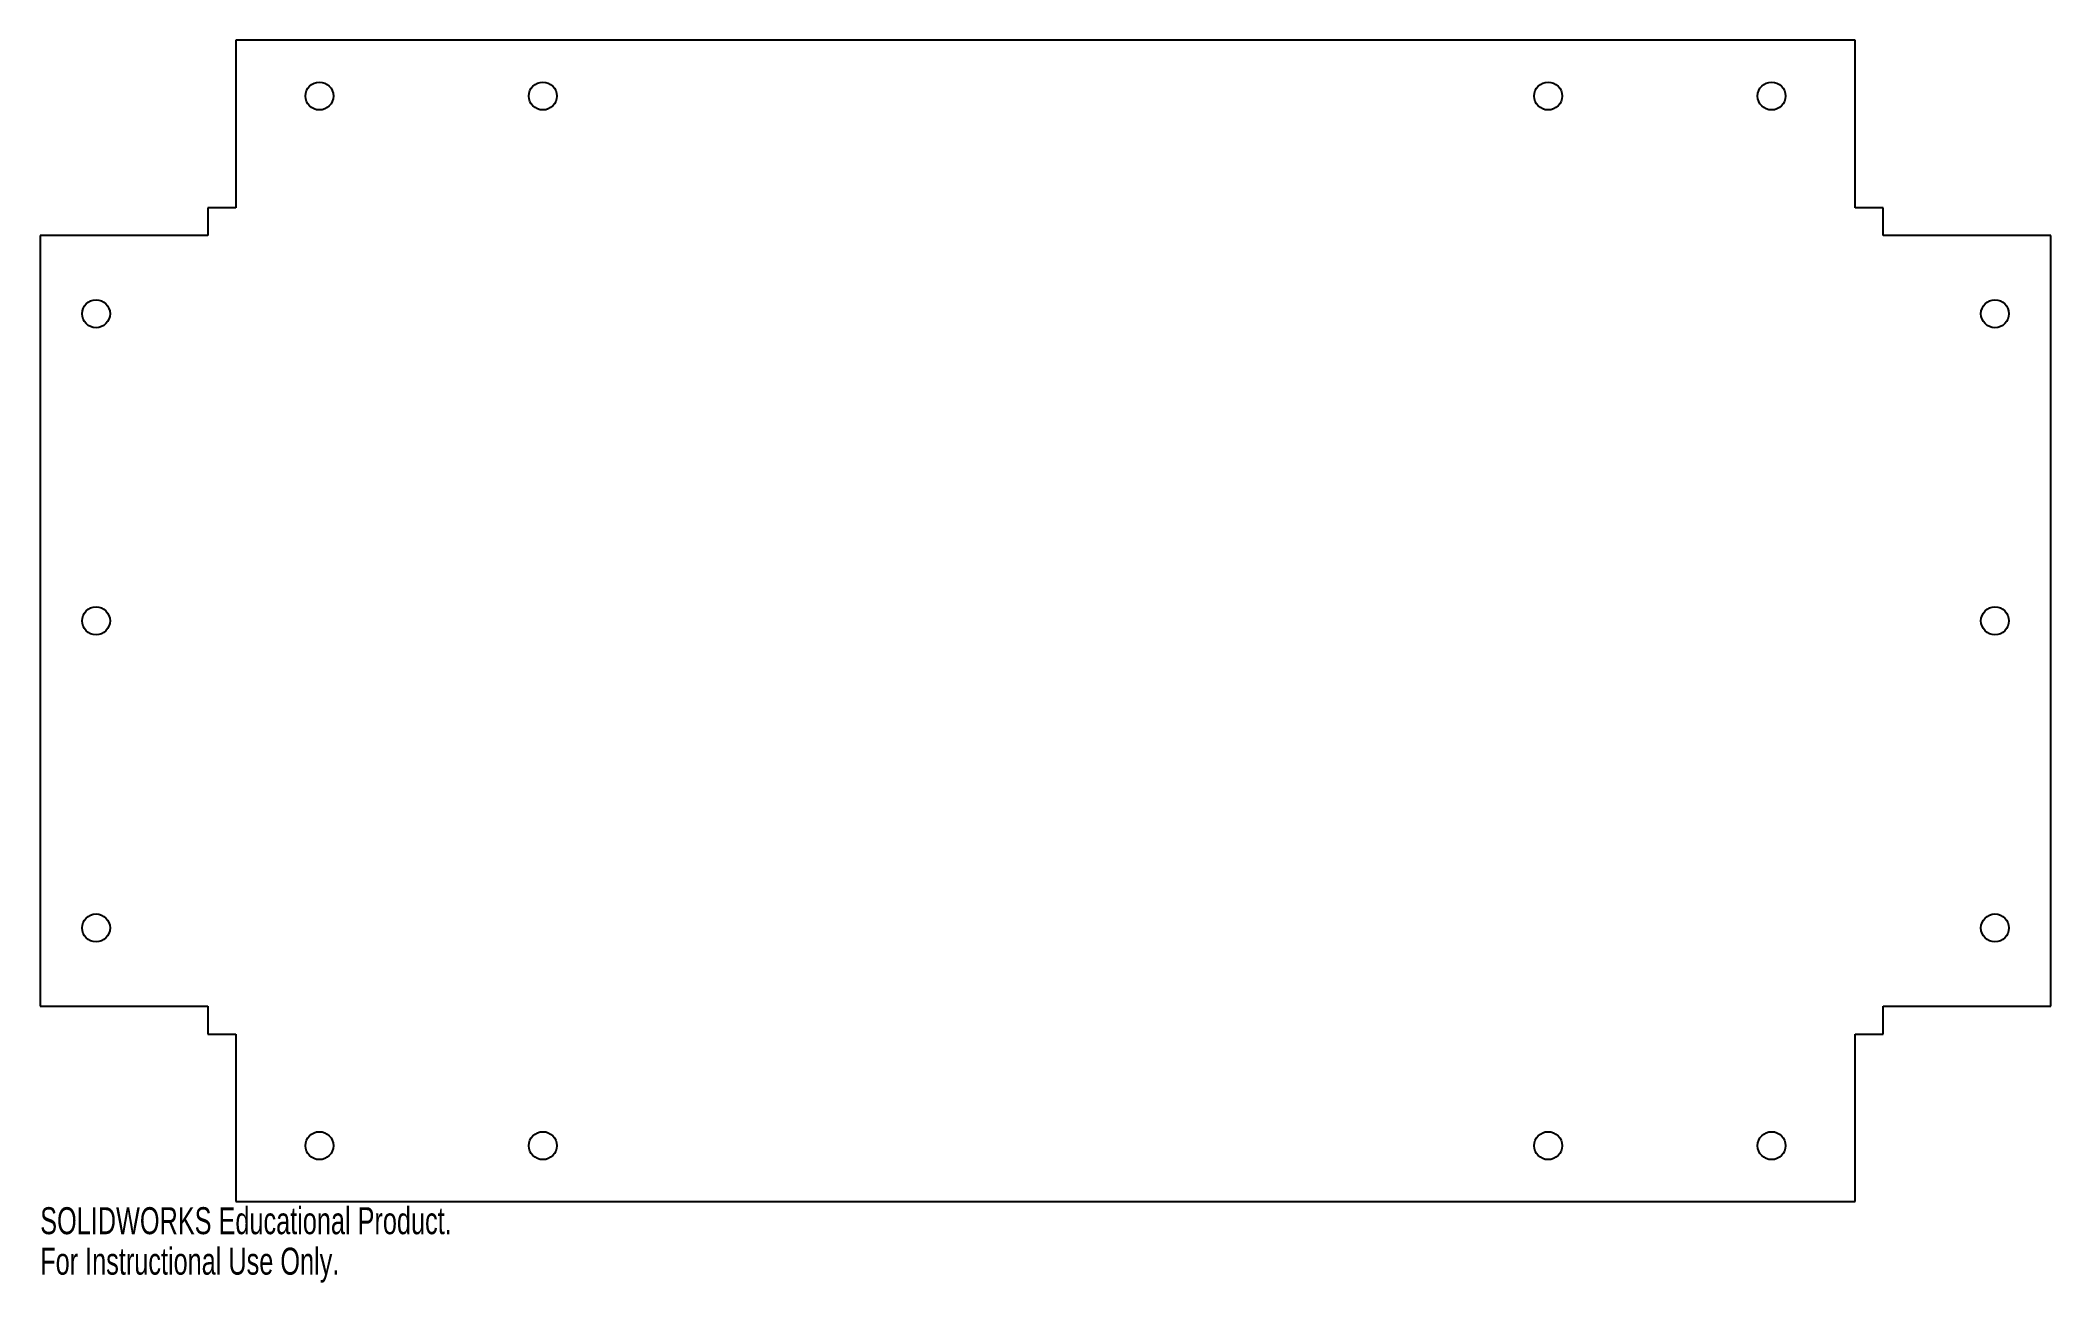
# Model space of a CAD drawing. Header units: millimetres. Extents: x -30 to 330, y -45 to 178.
import ezdxf

# ---------------------------------------------------------------- set-up
doc = ezdxf.new("R2010")
doc.units = ezdxf.units.MM
doc.styles.add('SLDTEXTSTYLE0', font='TXT', dxfattribs={"width": 0.7})

msp = doc.modelspace()

# ---------------------------------------------------------------- linework, layer by layer
at = {"color": 7, "linetype": 'Continuous', "lineweight": 25}
for p, q in [((5, 178), (5, 148)), ((295, 178), (5, 178)), ((295, 148), (295, 178)), ((0, 148), (0, 143)), ((5, 148), (0, 148)), ((300, 148), (295, 148)), ((300, 143), (300, 148)), ((-30, 143), (-30, 5)), ((0, 143), (-30, 143)), ((330, 143), (300, 143)), ((330, 5), (330, 143)), ((-30, 5), (0, 5)), ((0, 5), (0, 0)), ((300, 5), (330, 5)), ((300, 0), (300, 5)), ((0, 0), (5, 0)), ((5, 0), (5, -30)), ((295, 0), (300, 0)), ((295, -30), (295, 0)), ((5, -30), (295, -30))]:
    msp.add_line(p, q, dxfattribs=at)
for centre in [(20, 168), (60, 168), (240, 168), (280, 168), (-20, 129), (320, 129), (-20, 74), (320, 74), (-20, 19), (320, 19), (20, -20), (60, -20), (240, -20), (280, -20)]:
    msp.add_circle(centre, 2.5, dxfattribs=at)

# ---------------------------------------------------------------- texts
at = {"color": 7, "linetype": 'Continuous', "char_height": 4.8336, "attachment_point": 1, "style": 'SLDTEXTSTYLE0'}
for s, insert in [('SOLIDWORKS Educational Product.', (-30, -31.02)), ('For Instructional Use Only.', (-30, -38.27))]:
    msp.add_mtext(s, dxfattribs=dict(at, insert=insert))

doc.saveas('drawing.dxf')
